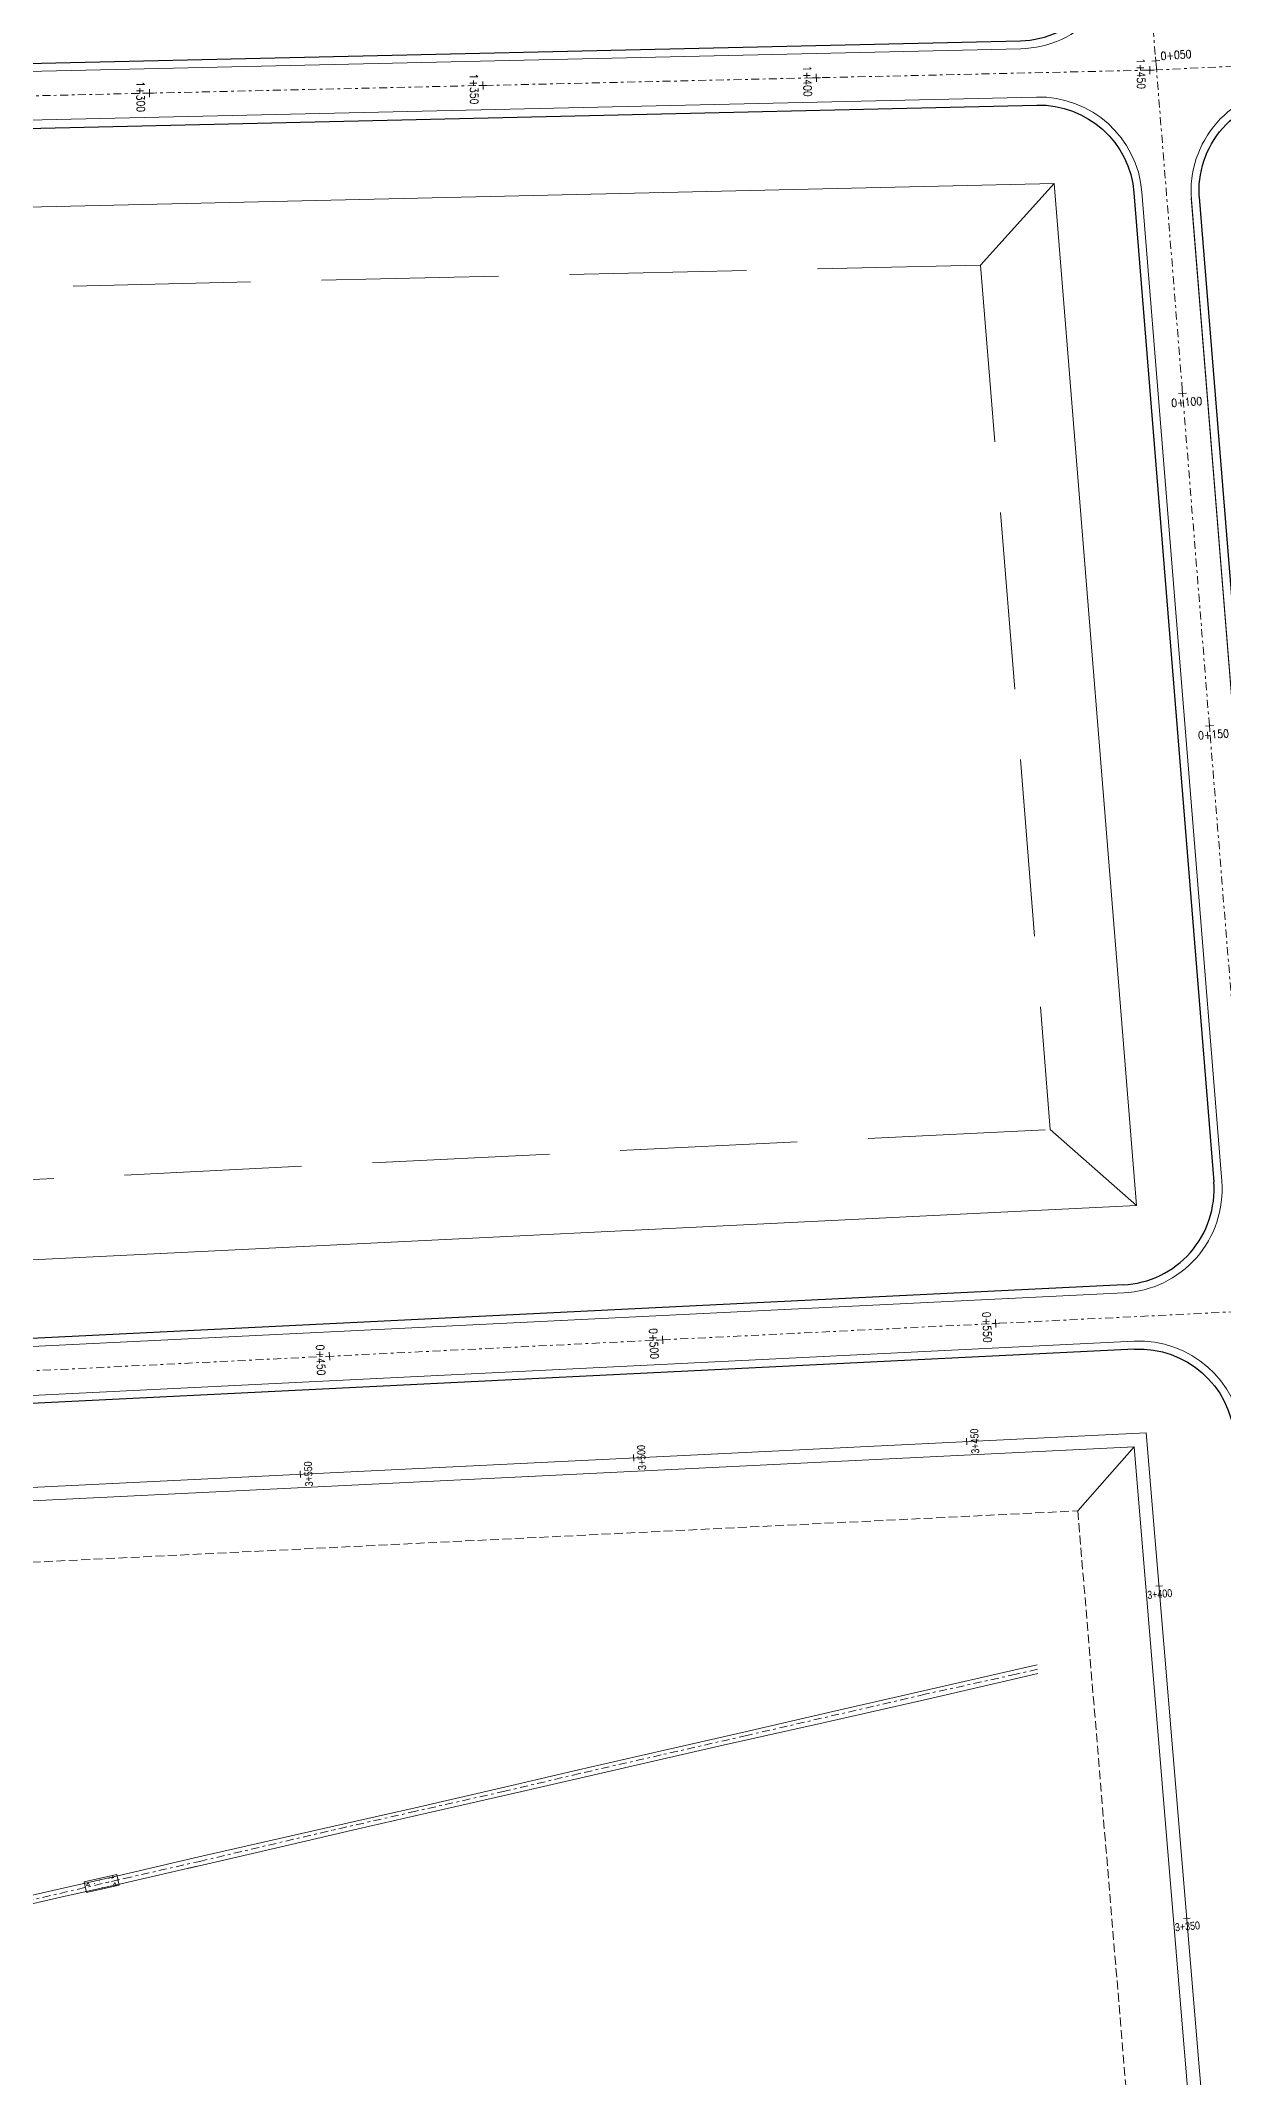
# Model space of a CAD drawing. Header units: metres. Extents: x -703672 to 3951284, y -4124475 to 4104628.
# Drawn here: x 328002.8 to 328180, y 4103410.2 to 4103715.6 of the extents above; entities that cross this region are included whole.
import ezdxf

# ---------------------------------------------------------------- set-up
doc = ezdxf.new("R2010")
doc.units = ezdxf.units.M
doc.header["$MEASUREMENT"] = 0
doc.linetypes.add('DGN Style 3', pattern=[1.8597357363350286, 1.328382668810735, -0.5313530675242938])
doc.linetypes.add('DGN Style 7', pattern=[2.6567653376214695, 1.195544401929661, -0.5313530675242938, 0.3985148006432204, -0.5313530675242938])
for name, color, linetype, lineweight in [('C-ALGN-STAT', 8, 'Continuous', 0), ('C-ALGN-STAT1', 8, 'Continuous', 0), ('C-ROAD-CNTR', 8, 'DGN Style 7', 0), ('C-ROAD-CURB', 9, 'Continuous', 0), ('C-ROAD-OTLN', 7, 'Continuous', 0), ('C-SITE-EROS', 252, 'Continuous', 0), ('C-SITE-FENC', 6, 'Continuous', 0), ('V-ANNO-PATT', 9, 'Continuous', 0), ('V-DTCH-CNTR', 252, 'DGN Style 7', 0), ('V-DTCH-TOP~', 252, 'Continuous', 0), ('V-SITE-WALK', 7, 'Continuous', 0)]:
    doc.layers.add(name, color=color, linetype=linetype, lineweight=lineweight)
doc.styles.add('DGN', font='ENGINEERING.shx', dxfattribs={"width": 0.85, "height": 1.2})
doc.styles.add('Style-ENGINEERING', font='ENGINEERING.shx')
doc.linetypes.add('FENCE', pattern='A,0.1,-0.01302,[7,dgnlstyle-tsaec.shx,S=0.0001240079365079365,R=0,X=0,Y=0],-0.01302', length=0.12604)

# ---------------------------------------------------------------- blocks, each defined once
blk = doc.blocks.new('lbl_tic')
at = {"color": 0, "linetype": 'ByBlock', "lineweight": -2}
blk.add_line((0, -0.04164999999999996), (0, 0.04164999999999996), dxfattribs=at)

msp = doc.modelspace()

# ---------------------------------------------------------------- linework, layer by layer
at = {"layer": 'C-ALGN-STAT1', "flags": 128}
for points in [[(328091.676390989, 4103502.592487364), (328091.6272762935, 4103503.591280509)], [(328141.6160482438, 4103505.048222137), (328141.5669335482, 4103506.047015282)], [(328041.7367337343, 4103500.13675259), (328041.6876190387, 4103501.135545735)], [(328169.9194824617, 4103483.849581755), (328170.9160161911, 4103483.932771455)], [(328174.0789674485, 4103434.022895284), (328175.0755011779, 4103434.106084984)]]:
    msp.add_lwpolyline(points, dxfattribs=at)
at = {"layer": 'C-ROAD-CNTR'}
for p, q in [((328165.9104809279, 4103762.395341465), (328183.549423465, 4103543.674373108)), ((328242.6353587184, 4103714.779675831), (328170.0383842646, 4103711.209789202)), ((327827.7424867235, 4103703.32302518), (328170.0383842646, 4103711.209789202)), ((328256.3954679924, 4103528.684103462), (327951.849405067, 4103513.708342758))]:
    msp.add_line(p, q, dxfattribs=at)
at = {"layer": 'C-ROAD-CURB', "linetype": 'Continuous', "lineweight": 25}
for p, q in [((327845.6093061148, 4103708.585977818), (328149.649327028, 4103715.591296653)), ((327848.2411756046, 4103698.944043727), (328152.0743619508, 4103705.944596933)), ((328166.6574814117, 4103692.797895132), (328178.6186055214, 4103544.481257532)), ((328176.4409107181, 4103692.153879377), (328188.3837283727, 4103544.064239828)), ((328165.0672240698, 4103529.048984935), (327970.1235798213, 4103519.462818103)), ((328166.744405897, 4103519.399713939), (327971.8510407241, 4103509.816019534))]:
    msp.add_line(p, q, dxfattribs=at)
for centre, start, end in [((328149.3199313156, 4103729.88750239), 271.3199058390018, 4.610689591970204), ((328164.3648839251, 4103543.33172691), 272.8151973643965, 4.610788576570293)]:
    msp.add_arc(centre, 14.3, start, end, dxfattribs=at)
at = {"layer": 'C-ROAD-CURB', "linetype": 'Continuous', "lineweight": 25, "extrusion": (0, 0, -1)}
for centre, radius, start, end in [((-328152.4037576632, 4103691.648391195), 14.3, 88.68009416099817, 175.3893104080298), ((-328190.7147951775, 4103693.053392692), 14.30000000000001, 355.3893104080298, 87.18480263226361), ((-328167.446746042, 4103505.116971964), 14.3, 87.18480263560356, 175.3893104080298)]:
    msp.add_arc(centre, radius, start, end, dxfattribs=at)
at = {"layer": 'C-ROAD-OTLN'}
for p, q in [((327845.6369477131, 4103707.386296218), (328149.6769686263, 4103714.391615053)), ((327848.2135340063, 4103700.143725327), (328152.0467203525, 4103707.144278533)), ((328167.8535980899, 4103692.894357001), (328179.8147221996, 4103544.577719401)), ((328175.2447940399, 4103692.057417508), (328187.1876116946, 4103543.967777959)), ((328175.2649547508, 4103691.807426886), (328187.1876116946, 4103543.967777959)), ((328165.1261617044, 4103527.850433161), (327970.1825174558, 4103518.264266329)), ((328166.6854682624, 4103520.598265713), (327971.7921030896, 4103511.014571308))]:
    msp.add_line(p, q, dxfattribs=at)
for centre, start, end in [((328149.3199313156, 4103729.88750239), 271.3199058390018, 4.610689591970204), ((328164.3648839251, 4103543.33172691), 272.8151973643965, 4.610788576570293)]:
    msp.add_arc(centre, 15.5, start, end, dxfattribs=at)
at = {"layer": 'C-ROAD-OTLN', "extrusion": (0, 0, -1)}
for centre, start, end in [((-328190.7147951775, 4103693.053392692), 355.3893104080298, 87.18480263226361), ((-328152.4037576632, 4103691.648391195), 88.68009416099817, 175.3893104080298), ((-328167.446746042, 4103505.116971964), 87.18480263560356, 175.3893104080298)]:
    msp.add_arc(centre, 15.5, start, end, dxfattribs=at)
at = {"layer": 'C-SITE-EROS', "linetype": 'Continuous'}
for p, q in [((327845.871534429, 4103687.086313587), (328154.7059282379, 4103694.202098507)), ((328143.6555094797, 4103681.944303412), (328154.7059282379, 4103694.202098507)), ((328154.7059282379, 4103694.202098507), (328167.0641542793, 4103540.961440157)), ((328154.1076565784, 4103552.338816561), (328167.0641542792, 4103540.961440156)), ((327967.1739553487, 4103531.132031241), (328167.0641542794, 4103540.961440157)), ((327972.9002233517, 4103495.249970708), (328166.6671574037, 4103504.778273947)), ((328158.2386910218, 4103495.152695712), (328166.6671574037, 4103504.778273947)), ((328166.6671574037, 4103504.778273947), (328175.6673500628, 4103396.964499111))]:
    msp.add_line(p, q, dxfattribs=at)
at = {"layer": 'C-SITE-EROS', "linetype": 'DGN Style 3', "ltscale": 20, "transparency": 33554661}
for p, q in [((327858.9230756881, 4103675.383846419), (328143.6555094795, 4103681.944303413)), ((328143.6555094795, 4103681.944303413), (328154.107656579, 4103552.338816561)), ((327978.1927760906, 4103543.688370948), (328154.107656579, 4103552.338816561))]:
    msp.add_line(p, q, dxfattribs=at)
at = {"layer": 'C-SITE-EROS', "linetype": 'DGN Style 3', "transparency": 33554661}
for p, q in [((327982.839657577, 4103486.527616378), (328158.2386910217, 4103495.152695712)), ((328158.2386910217, 4103495.152695712), (328165.707300131, 4103405.685839685))]:
    msp.add_line(p, q, dxfattribs=at)
at = {"layer": 'C-SITE-FENC', "linetype": 'FENCE', "ltscale": 80}
msp.add_lwpolyline([(327878.449613348, 4103446.996332338), (327974.1781468734, 4103454.847449482), (327970.7394767809, 4103497.146134693), (328168.4994327041, 4103506.870790954), (328177.8325783088, 4103395.068555508)], dxfattribs=at)
at = {"layer": 'V-ANNO-PATT'}
for p, q in [((328010.8541938172, 4103439.235202009, 7.897828369645019), (328010.889840004, 4103439.31507147, 7.899088790747108)), ((328011.5735257008, 4103439.624753057, 7.88944968590873), (328011.6091718876, 4103439.704622517, 7.890710107010818)), ((328012.9581982265, 4103439.439323959, 7.84744508750034), (328012.9938444869, 4103439.519293381, 7.848708272218445)), ((328013.0259051347, 4103440.024400244, 7.861828937826353), (328013.061453291, 4103439.971120616, 7.859408222389121)), ((328014.2215148712, 4103439.798486626, 7.823739108676527), (328014.2569630631, 4103439.745206999, 7.821321055340697)), ((328011.9634821475, 4103438.667119226, 7.852570752162165), (328011.9989303394, 4103438.613839598, 7.850152698826328))]:
    msp.add_line(p, q, dxfattribs=at)
at = {"layer": 'V-ANNO-PATT', "extrusion": (0.0266108388453398, -0.02764595795027634, 0.9992635109244004), "flags": 128}
for points, elevation in [([(3082014.929769935, 2726907.10281616), (3082015.416608921, 2726907.262564973), (3082015.261424046, 2726906.832635682), (3082014.93617981, 2726907.096641738)], -104706.9725557297), ([(3082017.810612452, 2726904.327794287), (3082018.297451437, 2726904.487543099), (3082018.142266563, 2726904.057613809), (3082017.817022327, 2726904.321619863)], -104706.9725557296)]:
    msp.add_lwpolyline(points, dxfattribs=dict(at, elevation=elevation))
at = {"layer": 'V-ANNO-PATT', "extrusion": (0.02661083889736066, -0.02764595800734336, 0.9992635109214362), "elevation": -104706.9727728373, "flags": 128}
msp.add_lwpolyline([(3082018.407533212, 2726905.267789966), (3082018.638321379, 2726905.353722394), (3082018.673822558, 2726905.134579369), (3082018.407533212, 2726905.267789966)], dxfattribs=at)
at = {"layer": 'V-DTCH-CNTR'}
msp.add_line((328026.5786743234, 4103442.59846678, 6.914410835331545), (328046.4166253775, 4103447.254770314, 6.925505231887939), dxfattribs=at)
for points in [[(328152.1936901946, 4103471.400322671, 7.041952323680221), (328148.9832367999, 4103470.660483049, 7.044750886604746), (328135.3768976117, 4103467.657614001, 6.992367648474641), (328108.6264273633, 4103461.479981048, 6.929501054348989), (328095.7865875196, 4103458.561985675, 6.931990229495739), (328083.5477619717, 4103455.769828877, 6.932372547211756), (328072.3519467849, 4103453.12324923, 6.947095793386431), (328059.0094541829, 4103450.12506397, 6.903428431805217), (328046.4166253775, 4103447.254770314, 6.925505231887939)], [(327890.3399854487, 4103411.371982689, 6.857639137090828), (327906.1440171216, 4103414.933871141, 6.902225715269438), (327918.7117053123, 4103417.847493837, 6.900324639726854), (327931.5738523451, 4103420.781522167, 6.907730922235032), (327943.7870457878, 4103423.62232233, 6.893681235590392), (327961.7391774394, 4103427.794775114, 6.886950180450739), (327974.3298868517, 4103430.692730723, 6.898843287827724), (327986.8191809584, 4103433.522168122, 6.878701687127723), (328000.4694954686, 4103436.596064507, 6.878328465651009), (328015.2991055608, 4103440.026515221, 6.906234709144037), (328026.5786743234, 4103442.59846678, 6.914410835331545)]]:
    msp.add_polyline3d(points, dxfattribs=at)
at = {"layer": 'V-DTCH-TOP~'}
msp.add_line((328046.2612450482, 4103447.776447626, 8.148810294022766), (328026.4975092198, 4103443.270044449, 8.13105948637704), dxfattribs=at)
for points in [[(328024.8396729479, 4103441.539313121, 8.149456248491695), (328037.956292742, 4103444.559890944, 8.143601521002928), (328050.3785973144, 4103447.460688617, 8.152321760129162), (328050.3785973144, 4103447.460688617, 8.152321760129162), (328060.8823269474, 4103449.857767254, 8.166464166177754), (328074.9178440801, 4103453.079791123, 8.187755853536103), (328089.6397877536, 4103456.45700747, 8.17753692793891), (328104.6453961617, 4103459.924562186, 8.174399262409153), (328120.0551772441, 4103463.361039168, 8.18653585418268), (328135.7000775976, 4103466.935214731, 8.267750229148767), (328149.7176486872, 4103470.173211412, 8.243761468321814), (328152.2479939527, 4103470.749815136, 8.243229248885115)], [(328152.1391298042, 4103472.053904418, 8.235792661794925), (328148.8398060224, 4103471.311676871, 8.236255920875351), (328135.3295940642, 4103468.220212165, 8.228690009404424), (328121.5438238925, 4103465.091651299, 8.162138771708229), (328108.3888332613, 4103462.043667456, 8.16995241901028), (328095.6449952378, 4103459.116766435, 8.161470836320063), (328083.3740074533, 4103456.318355753, 8.15662250860965), (328072.3077679786, 4103453.712625253, 8.174292662561037), (328058.8880821066, 4103450.645869995, 8.139571376605815), (328046.2612450482, 4103447.776447626, 8.148810294022766)], [(327889.992625858, 4103411.955690396, 8.07832439914472), (327905.9083523712, 4103415.571527063, 8.11295262814803), (327918.545962697, 4103418.43557084, 8.108223279502994), (327931.577076926, 4103421.47154745, 8.12647507275151), (327943.6873605075, 4103424.254614832, 8.106691595277269), (327961.6837892907, 4103428.413926098, 8.082593548825912), (327974.2675005865, 4103431.267337889, 8.07930588700556), (327986.7302498156, 4103434.196460418, 8.084795163547412), (328000.4103154549, 4103437.260649367, 8.100855164613158), (328015.1710446857, 4103440.618264218, 8.127388986738609), (328026.4975092198, 4103443.270044449, 8.13105948637704)], [(328026.2302178777, 4103441.894283863, 8.141769977891727), (328015.8932371116, 4103439.50507305, 8.123907951145867), (328005.8034387821, 4103437.216693683, 8.116358999329947), (327992.3655087228, 4103434.110290456, 8.103485286984714), (327979.4612844764, 4103431.181695438, 8.08957010691747), (327967.3270416656, 4103428.457533303, 8.088777824038246), (327952.7411552987, 4103425.081283325, 8.095196875010181), (327939.7631767894, 4103422.055670265, 8.10448035664254), (327926.3353777129, 4103419.002483496, 8.12327995018444), (327913.4027225159, 4103415.935902765, 8.129780799029291), (327900.3769020248, 4103413.015247094, 8.085050725980551), (327891.3513221385, 4103410.791251458, 8.08492355458398), (327890.7634348283, 4103410.66041268, 8.083477315101355)]]:
    msp.add_polyline3d(points, dxfattribs=at)
at = {"layer": 'V-SITE-WALK', "linetype": 'Continuous'}
msp.add_3dface([(328009.3138491469, 4103439.519293381, 7.94670821109414), (328014.1937017619, 4103440.612191983, 7.84699202851057), (328014.5457332971, 4103439.035516412, 7.793996436798572), (328009.6658806821, 4103437.94261781, 7.893712619382143)], dxfattribs=at)

# ---------------------------------------------------------------- block references
at = {"layer": 'C-ALGN-STAT', "lineweight": 18}
for p, xscale, yscale, zscale, rotation in [((328169.0404542675, 4103711.186795562), 14.40576230492194, 14.40576230492194, 14.40576230492194, 271.3199709627576), ((328169.0404537312, 4103711.186796105), 14.40576230492195, 14.40576230492195, 14.40576230492195, 271.3199179544621), ((328169.0404542675, 4103711.186795562), 14.40576230492195, 14.40576230492195, 14.40576230492195, 1.319970962757632), ((328169.0404537258, 4103711.186795024), 14.40576230492196, 14.40576230492196, 14.40576230492196, 1.319917954462154), ((328169.9296582306, 4103712.557963199), 14.40576230492197, 14.40576230492197, 14.40576230492197, 94.6109301796022), ((328169.9296587993, 4103712.557962687), 14.40576230492196, 14.40576230492196, 14.40576230492196, 94.6108771713067), ((328169.9296582306, 4103712.557963199), 14.40576230492196, 14.40576230492196, 14.40576230492196, 4.610930179602223), ((328169.9296577209, 4103712.55796263), 14.40576230492194, 14.40576230492194, 14.40576230492194, 4.610877171306758), ((328019.0817330828, 4103707.731629854), 14.40576230492195, 14.40576230492195, 14.40576230492195, 1.319970962757632), ((328019.0817325411, 4103707.731629316), 14.40576230492196, 14.40576230492196, 14.40576230492196, 1.319917954462154), ((328069.0684658915, 4103708.883363658), 14.40576230492195, 14.40576230492195, 14.40576230492195, 271.3199179544621), ((328069.0684664279, 4103708.883363115), 14.40576230492194, 14.40576230492194, 14.40576230492194, 271.3199709627576), ((328069.0684664279, 4103708.883363115), 14.40576230492195, 14.40576230492195, 14.40576230492195, 1.319970962757632), ((328069.0684658862, 4103708.883362577), 14.40576230492196, 14.40576230492196, 14.40576230492196, 1.319917954462154), ((328119.0551992364, 4103710.035096919), 14.40576230492195, 14.40576230492195, 14.40576230492195, 271.3199179544621), ((328119.0551997728, 4103710.035096376), 14.40576230492194, 14.40576230492194, 14.40576230492194, 271.3199709627576), ((328119.0551997728, 4103710.035096376), 14.40576230492195, 14.40576230492195, 14.40576230492195, 1.319970962757632), ((328119.0551992311, 4103710.035095838), 14.40576230492196, 14.40576230492196, 14.40576230492196, 1.319917954462154), ((328019.0817330828, 4103707.731629854), 14.40576230492194, 14.40576230492194, 14.40576230492194, 271.3199709627576), ((328019.0817325465, 4103707.731630397), 14.40576230492195, 14.40576230492195, 14.40576230492195, 271.3199179544621), ((328173.948905095, 4103662.719739372), 14.40576230492197, 14.40576230492197, 14.40576230492197, 94.6109301796022), ((328173.9489056637, 4103662.719738861), 14.40576230492196, 14.40576230492196, 14.40576230492196, 94.6108771713067), ((328173.948905095, 4103662.719739372), 14.40576230492196, 14.40576230492196, 14.40576230492196, 4.610930179602223), ((328173.9489045853, 4103662.719738803), 14.40576230492194, 14.40576230492194, 14.40576230492194, 4.610877171306758), ((328177.9681519593, 4103612.881515545), 14.40576230492196, 14.40576230492196, 14.40576230492196, 4.610930179602223), ((328177.9681514496, 4103612.881514977), 14.40576230492194, 14.40576230492194, 14.40576230492194, 4.610877171306758), ((328177.9681519593, 4103612.881515545), 14.40576230492197, 14.40576230492197, 14.40576230492197, 94.6109301796022), ((328177.968152528, 4103612.881515034), 14.40576230492196, 14.40576230492196, 14.40576230492196, 94.6108771713067), ((328145.9449131917, 4103523.252358526), 14.40576230492195, 14.40576230492195, 14.40576230492195, 272.8329345258504), ((328145.9449137449, 4103523.252357998), 14.40576230492197, 14.40576230492197, 14.40576230492197, 272.8329875341458), ((328145.9449137449, 4103523.252357998), 14.40576230492198, 14.40576230492198, 14.40576230492198, 2.832987534145849), ((328145.9449132162, 4103523.252357446), 14.40576230492196, 14.40576230492196, 14.40576230492196, 2.832934525850371), ((328046.0655992353, 4103518.340888453), 14.40576230492198, 14.40576230492198, 14.40576230492198, 2.832987534145849), ((328046.0655987065, 4103518.3408879), 14.40576230492196, 14.40576230492196, 14.40576230492196, 2.832934525850371), ((328096.005255937, 4103520.796623752), 14.40576230492195, 14.40576230492195, 14.40576230492195, 272.8329345258504), ((328096.0052564901, 4103520.796623225), 14.40576230492197, 14.40576230492197, 14.40576230492197, 272.8329875341458), ((328096.0052564901, 4103520.796623225), 14.40576230492198, 14.40576230492198, 14.40576230492198, 2.832987534145849), ((328096.0052559614, 4103520.796622673), 14.40576230492196, 14.40576230492196, 14.40576230492196, 2.832934525850371), ((328046.0655986822, 4103518.34088898), 14.40576230492195, 14.40576230492195, 14.40576230492195, 272.8329345258504), ((328046.0655992353, 4103518.340888453), 14.40576230492197, 14.40576230492197, 14.40576230492197, 272.8329875341458)]:
    msp.add_blockref('lbl_tic', p, dxfattribs=dict(at, xscale=xscale, yscale=yscale, zscale=zscale, rotation=rotation))

# ---------------------------------------------------------------- texts
at = {"layer": 'C-ALGN-STAT', "lineweight": 25, "attachment_point": 8, "line_spacing_factor": 0.6, "style": 'DGN'}
for s, insert, char_height, rotation in [('\\Fsimplex;\\H1x;\\W0.85;0+050', (328173.0051274379, 4103712.855374371), 1.199999999999997, 4.334629419541026), ('\\Fsimplex;\\H1x;\\W0.85;1+400', (328117.1250766094, 4103709.495005026), 1.199999999999997, 271.04367020269643), ('\\Fsimplex;\\H1x;\\W0.85;1+450', (328167.1103311042, 4103710.646704212), 1.199999999999997, 271.04367020269643), ('\\Fsimplex;\\H1x;\\W0.85;1+300', (328017.1516099196, 4103707.191538504), 1.199999999999997, 271.04367020269643), ('\\Fsimplex;\\H1x;\\W0.85;1+350', (328067.1383432645, 4103708.343271765), 1.199999999999997, 271.04367020269643), ('\\Fsimplex;\\H1x;\\W0.85;0+100', (328174.5989073832, 4103660.823803949), 1.199999999999997, 4.334629419541026), ('\\Fsimplex;\\H1x;\\W0.85;0+150', (328178.6181542475, 4103610.985580123), 1.199999999999997, 4.334629419541026), ('\\Fsimplex;\\H1x;\\W0.85;0+550', (328144.0297241124, 4103522.661491877), 1.199999999999996, 272.5566867740846), ('\\Fsimplex;\\H1x;\\W0.85;0+500', (328094.0900668577, 4103520.205757104), 1.199999999999996, 272.5566867740846), ('\\Fsimplex;\\H1x;\\W0.85;0+450', (328044.1504096029, 4103517.750022332), 1.199999999999996, 272.5566867740846)]:
    msp.add_mtext(s, dxfattribs=dict(at, insert=insert, char_height=char_height, rotation=rotation))
at = {"layer": 'C-ALGN-STAT1', "char_height": 1.2, "attachment_point": 2, "line_spacing_factor": 1.2, "style": 'Style-ENGINEERING'}
for s, insert, rotation in [('\\H1x;\\W0.833333;3+450', (328142.190766783, 4103505.577087527), 92.8151973655378), ('\\H1x;\\W0.833333;3+500', (328092.2511095284, 4103503.121352753), 92.8151973655378), ('\\H1x;\\W0.833333;3+550', (328042.3114522736, 4103500.665617979), 92.8151973655378), ('\\H1x;\\W0.833333;3+400', (328170.4676631463, 4103483.293256368), 4.7719335733392105), ('\\H1x;\\W0.833333;3+350', (328174.627148133, 4103433.466569897), 4.7719335733392105)]:
    msp.add_mtext(s, dxfattribs=dict(at, insert=insert, rotation=rotation))

doc.saveas('drawing.dxf')
